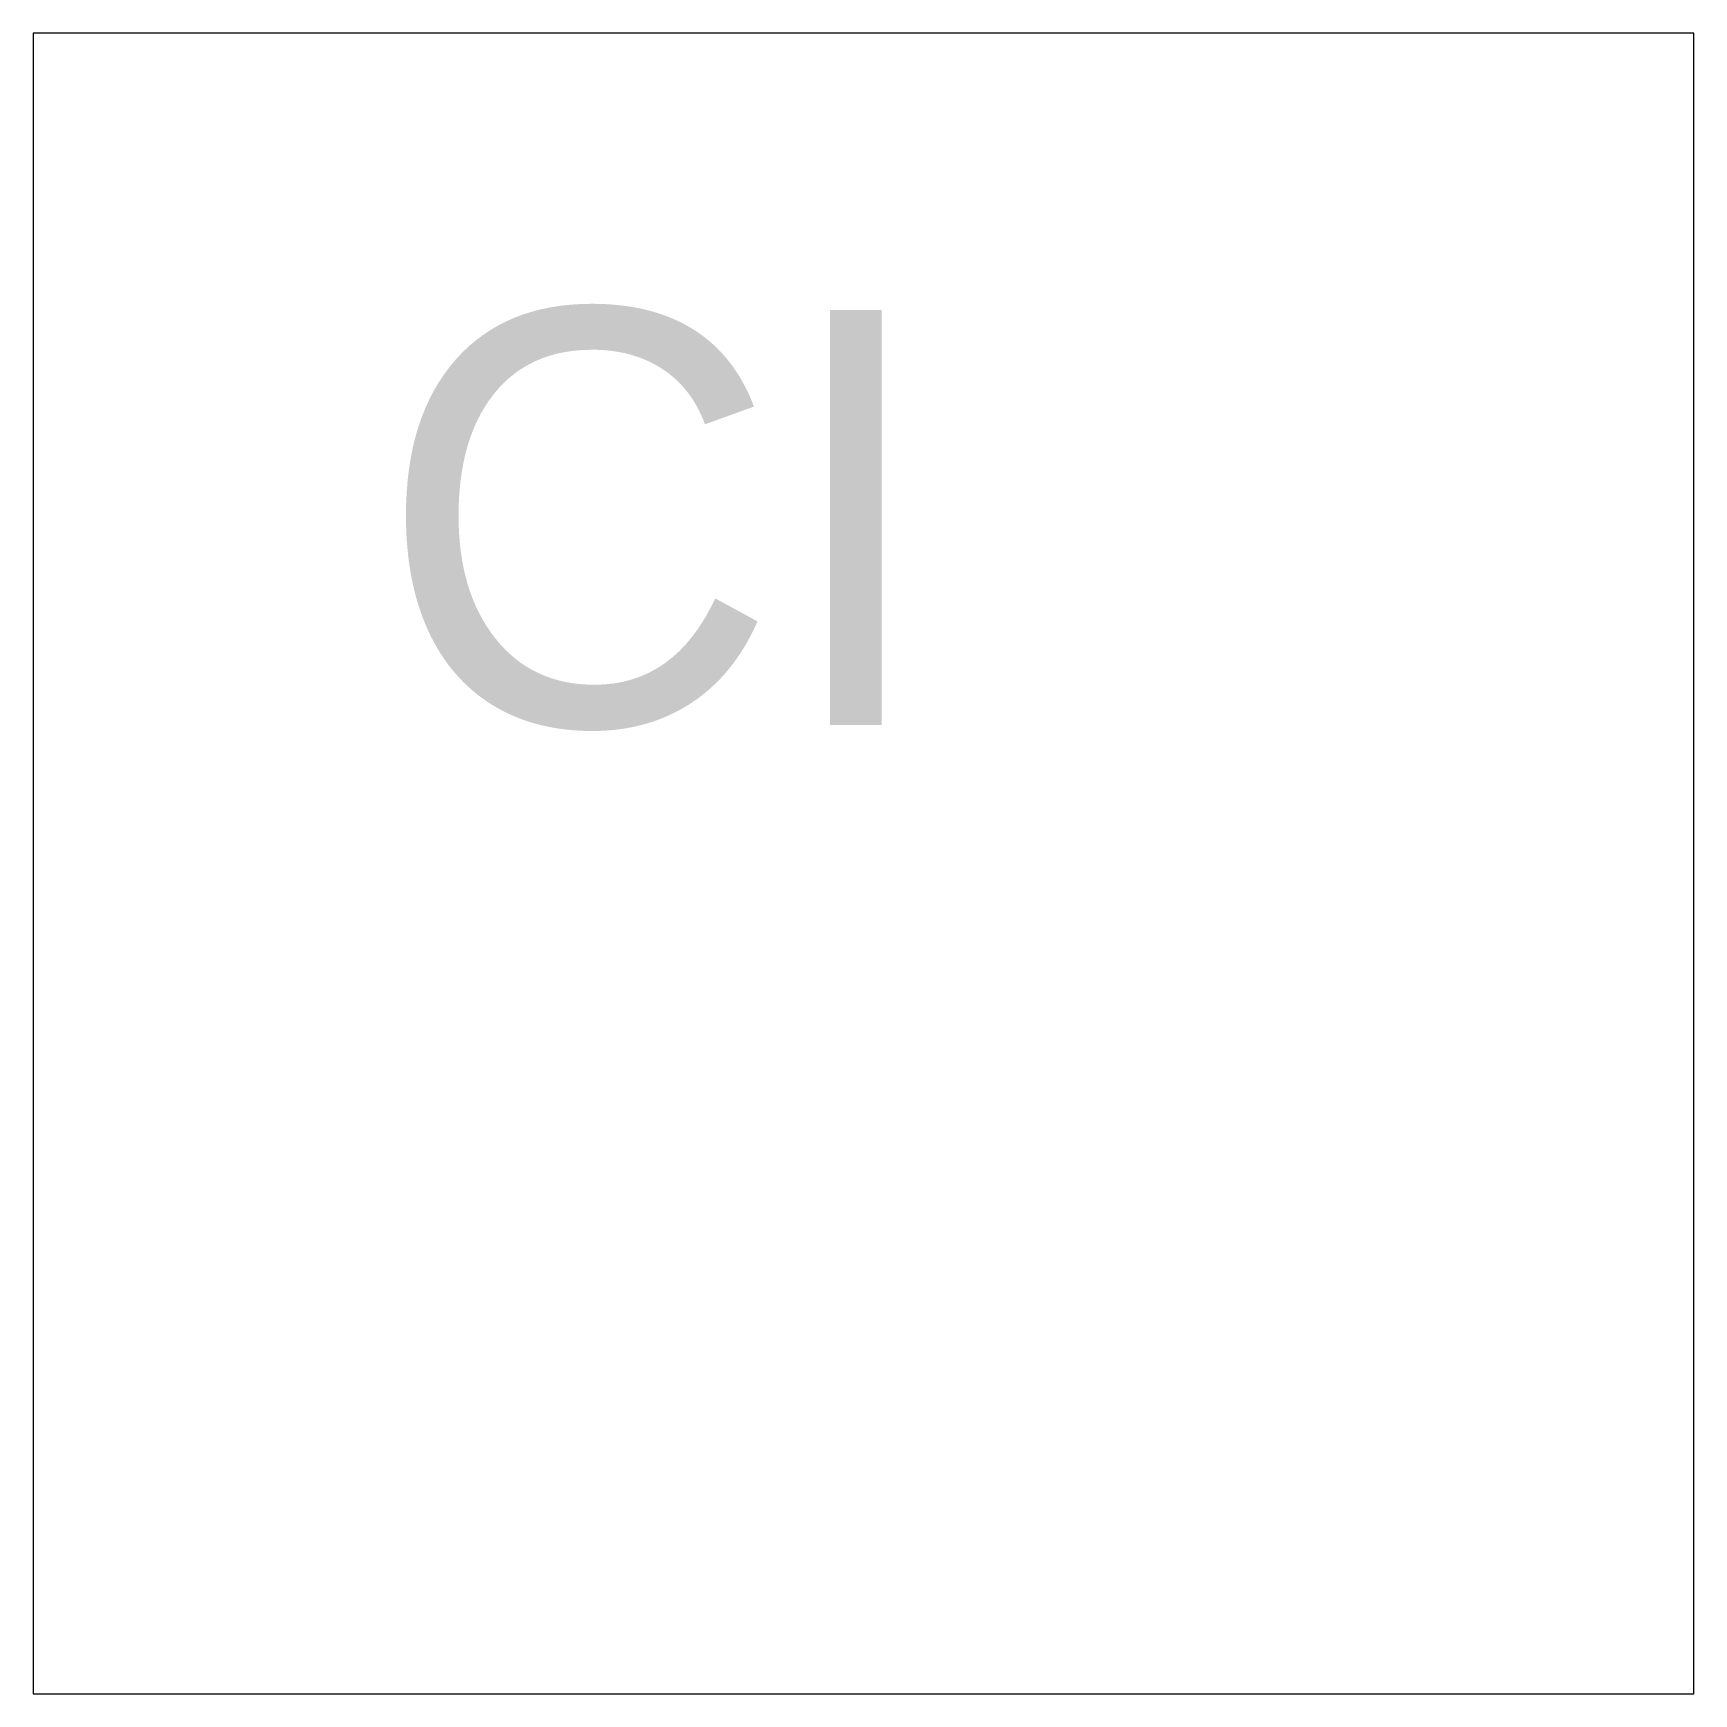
# Model space of a CAD drawing. Header units: inches. Extents: x 0 to 0.012, y 0 to 0.012.
import ezdxf

# ---------------------------------------------------------------- set-up
doc = ezdxf.new("R2010")
doc.units = ezdxf.units.IN
doc.header["$MEASUREMENT"] = 0
doc.layers.add('Level 10', color=9, linetype='Continuous', lineweight=0, true_color=0xc8c8c8)
doc.layers.add('Level 5', color=9, linetype='Continuous', lineweight=0, true_color=0xc8c8c8)
doc.styles.add('Styledgn000', font='dgn000.shx')

# ---------------------------------------------------------------- blocks, each defined once
blk = doc.blocks.new('AnonymousCell5')
at = {"layer": 'Level 10', "color": 112, "linetype": 'Continuous', "lineweight": 13, "true_color": 0x00ca5c, "flags": 128}
blk.add_lwpolyline([(-0.006, -0.006), (0.006, -0.006), (0.006, 0.006), (-0.006, 0.006), (-0.006, -0.006)], dxfattribs=at)
at = {"layer": 'Level 5', "color": 9, "linetype": 'Continuous', "lineweight": 13, "true_color": 0xc8c8c8, "insert": (-0.00351, 0.004), "char_height": 0.003, "attachment_point": 1, "rotation": 360, "line_spacing_factor": 0.8, "style": 'Styledgn000'}
blk.add_mtext('CI', dxfattribs=at)

msp = doc.modelspace()

# ---------------------------------------------------------------- block references
at = {"color": 9, "linetype": 'Continuous', "lineweight": 13, "true_color": 0xc8c8c8}
msp.add_blockref('AnonymousCell5', (0.006, 0.006), dxfattribs=at)

doc.saveas('drawing.dxf')
